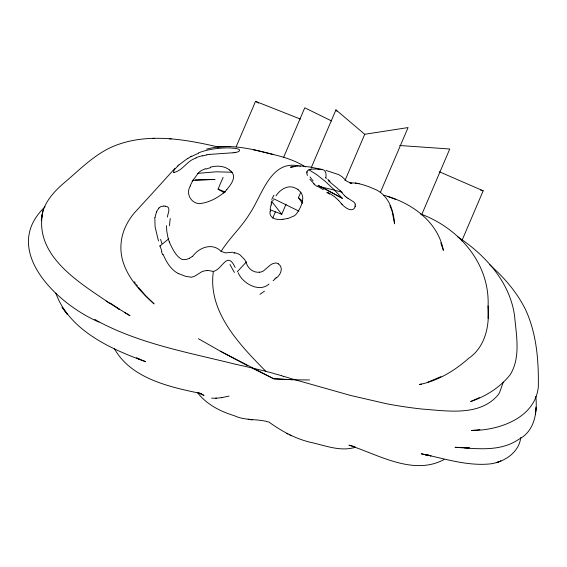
<?xml version="1.0" encoding="UTF-8"?>
<svg xmlns="http://www.w3.org/2000/svg" width="567" height="567" viewBox="0 0 567 567"><rect width="100%" height="100%" fill="white"/><g stroke="black" fill="none" stroke-linecap="round" stroke-linejoin="round"><path stroke-width="0.85" d="M421.458 384.043L419.545 384.504C438.22 380.818 454.713 370.648 468.824 358.216C485.465 346.728 489.612 325.586 488.095 306.619L488.102 305.918C489.824 263.187 458.873 228.019 420.381 213.858M488.102 305.918L488.074 318.321M306.541 172.574L307.42 175.543M342.348 198.308L320.993 186.819L342.348 198.308L334.473 190.151A4.983 4.508 -36 0 0 334.261 190.08L323.091 187.401M535.822 396.312C537.502 412.294 534.617 431.218 518.805 439.319C500.122 452.175 476.266 448.603 455.025 447.285L468.923 447.774M536.056 407.141L535.376 414.697L535.935 408.587M154.826 217.487L155.082 226.793L158.476 241.018M520.789 437.412C519.131 452.388 504.453 462.027 490.441 463.877C466.917 466.301 444.032 458.419 421.288 453.798L431.062 455.882L425.158 454.741L429.184 455.202M235.128 267.426C227.006 250.097 222.64 269.474 213.355 271.409C207.501 311.864 239.919 344.956 265.888 371.399L266.029 371.456A6.081 5.5 -36 0 0 266.462 371.555L266.958 371.661A17.35 15.685 -36 0 1 267.298 371.732L272.77 373.136A14.572 13.176 -36 0 1 273.889 373.504L274.166 373.618A13.14 11.879 -36 0 0 275.201 373.951L275.633 374.071A4.097 3.707 -36 0 0 276.037 374.156A3.756 3.395 -36 0 1 276.413 374.22L281.069 375.538M42.638 212.802C34.14 256.312 79.912 282.862 110.196 303.593M43.099 210.322L41.306 220.485C41.908 205.119 52.412 192.971 63.497 183.41C78.161 171.114 91.719 157.002 108.999 148.313C143.267 131.835 183.07 138.795 218.6 147.087M167.357 217.111C167.747 213.532 171.652 206.622 165.309 206.239M503.319 382.115L499.612 392.414A24.629 22.269 -36 0 1 498.039 394.979C479.484 416.738 447.15 410.813 421.834 409.041A501.83 453.692 -36 0 1 386.843 403.817L350.626 395.461L295.464 379.869L273.769 378.799L252.145 368.054M271.083 205.141L271.841 203.071M355.226 206.657C352.794 213.334 344.828 207.671 341.951 204.276M224.107 192.688L218.061 189.158L223.086 177.4M236.134 146.818L255.547 101.337L300.439 119.084M283.677 157.215L304.762 107.815L331.624 120.977M272.713 218.153L275.392 211.881M270.303 209.804L281.728 214.326L286.08 204.134M302.495 203.312L298.455 197.685L300.801 192.199M311.177 167.889L335.947 109.863L364.73 134.28L408.07 127.568L380.287 192.645M344.984 180.54L364.73 134.28M421.635 214.858L449.751 148.993L399.657 145.506M461.765 240.989L483.183 190.81L439.375 171.773M190.356 185.955C186.26 192.142 189.406 200.64 196.281 203.064A8.016 5.989 -9.1 0 0 199.024 203.617C207.961 202.972 216.509 198.549 223.419 193.021M156.464 211.909L158.526 208.543M272.84 200.931L273.386 199.91M193.68 179.37L198.762 172.488A18.314 12.318 0.4 0 1 201.682 170.44L205.481 168.64M192.56 256.525C198.847 247.425 212.497 242.293 221.102 251.415C229.429 238.041 241.407 227.374 249.579 213.872C262.223 195.509 270.7 158.299 300.319 166.337M306.882 171.517L307.768 170.518A76.694 19.009 33.6 0 1 311 169.242M275.938 195.906C280.006 189.662 287.965 184.232 295.442 188.159A20.908 12.431 -12.4 0 1 298.015 189.534M226.786 189.555C230.79 184.814 237.134 176.84 231.017 171.305M237.24 271.756L246.439 261.883M45.055 206.813C-0.716 249.997 58.401 304.968 98.97 322.063M174.771 168.541C161.404 183.339 148.008 198.138 134.464 212.781C127.32 221.286 122.153 231.62 121.14 242.789C118.482 267.73 136.739 288.539 154.096 303.891L145.747 295.783L138.476 287.405M158.987 208.032L160.39 206.898A4.274 3.331 -32.3 0 1 161.389 206.423L163.764 206.112M177.832 165.989C176.309 167.811 173.268 169.951 173.601 172.382M276.15 278.092C280.63 275.03 283.854 267.581 278.376 263.882M179.087 164.841L187.812 158.278M159.731 246.149L168.711 238.856M274.967 279.127L273.103 280.693M268.985 284.032C259.275 293.004 242.322 283.273 238.168 272.649M444.039 459.568C413.187 476.067 378.38 454.621 348.925 445.159L354.623 446.562M440.977 376.616L427.688 382.215M190.533 156.648L191.497 156.116M479.328 397.644L470.681 401.542C485.954 396.34 500.356 387.268 510.35 374.503C520.924 356.934 516.239 335.09 514.588 315.876C509.924 282.019 485.416 255.086 457.81 236.878M189.732 258.268L185.827 259.58L182.652 259.488A6.769 5.401 41.1 0 1 180.845 258.793C175.997 255.71 173.353 250.274 170.823 245.305A51.25 51.037 -40 0 1 170.072 243.697L169.391 241.911M196.147 158.101C187.259 160.355 183.12 170.213 174.367 172.389M198.45 152.892C207.033 149.539 216.268 148.221 225.446 147.93C227.402 147.746 244.405 148.022 238.388 151.694A22.467 3.877 1.9 0 1 235.851 152.36M497.62 462.197L500.959 460.999L496.217 462.693M355.629 447.15C341.554 451.793 326.776 446.144 313.048 442.884C296.825 439.545 282.359 431.693 269.063 422.153C257.872 418.489 245.178 420.99 234.079 415.604C220.499 411.557 207.189 404.64 198.152 393.463M202.348 155.982L206.842 154.89M287.767 218.586L294.252 215.857A11.184 7.704 -10.3 0 0 294.833 215.41A13.317 9.228 -10 0 0 296.421 213.865C299.745 209.336 302.565 203.801 302.792 198.089A29.271 17.988 -19.1 0 0 300.957 192.567L297.98 189.555M229.033 396.078L221.449 397.701M210.428 167.13C216.821 165.458 224.227 165.727 229.557 170.022M206.544 149.164C228.777 143.104 251.932 148.859 273.563 154.578C284.641 157.215 295.705 160.766 305.393 166.882M310.858 169.136L317.18 169.023M234.986 152.495L235.773 152.353M298.299 165.883L290.439 167.208L295.761 166.372M209.684 154.394L232.895 152.778M197.677 173.36L216.218 171.801L232.172 172.255M221.817 397.609L215.495 398.31L216.7 398.268L211.597 398.154M192.248 180.391L215.056 179.434L195.232 179.909M479.88 429.637L471.425 430.481C498.577 430.651 535.05 418.219 538.31 387.084C538.77 361.434 536.758 334.806 526.211 311.085C517.678 293.011 504.382 277.632 489.441 264.548M152.842 138.405L154.642 138.284M217.671 146.973L230.266 146.513M259.573 272.203C252.641 272.89 247.481 267.95 245.794 261.557A14.763 10.511 79.5 0 0 244.398 259.296L240.11 254.966A15.224 10.886 82.4 0 0 238.792 254.101L234.178 252.464M464.586 447.902L469.441 447.753M207.146 270.445L202.398 271.366L194.573 276.285L191.49 277.22L185.884 276.413L178.201 273.5M283.599 376.325L295.201 379.819L309.554 379.961M213.355 271.409L209.726 270.778A25.047 10.603 -26.1 0 0 207.189 270.402M169.285 138.787L171.234 138.858M392.081 211.165L394.568 223.795C393.618 209.698 387.934 193.701 373.412 188.669C365.913 185.253 357.876 182.751 349.782 182.815L351.894 183.474L346.898 181.305L341.944 176.649L338.754 174.636L326.032 170.44M292.622 379.741L273.769 378.799L220.435 351.207M299.752 165.826L310.029 167.031L321.893 169.434M232.548 252.202L225.744 252.896L221.102 251.415M253.619 368.415L253.662 368.422A3.714 3.359 -36 0 1 253.881 368.451L265.342 371.151A2.388 2.155 -36 0 1 265.803 371.335M319.065 169.292C325.26 168.81 326.698 172.283 325.862 177.521M235.553 364.234L252.102 367.948M248.162 419.247L252.322 419.956M235.092 364.156C188.74 352.554 140.694 344.091 98.169 321.383M359.081 183.651L355.24 182.935M253.435 368.387L253.321 368.366A17.719 16.025 -36 0 1 252.457 368.16L252.195 368.075M273.563 154.578L253.279 149.681M283.337 376.268L283.231 376.24A13.651 12.339 -36 0 1 282.628 376.077L282.082 375.914A13.19 11.921 -36 0 1 281.317 375.645L281.317 375.637M197.607 392.676L201.689 393.675C170.362 387.162 131.211 378.898 114.378 348.641M335.005 190.377L341.809 192.085A15.777 14.26 -36 0 1 342.248 192.213M320.029 186.536L320.979 186.812L318.144 185.359M480.639 190.065L483.183 190.81M197.436 392.676L204.049 395.546L202.78 394.519M383.866 195.246C411.032 202.525 437.738 221.123 443.394 250.373L440.772 242.86M321.156 186.982L321.291 187.032A9.207 8.321 -36 0 0 321.624 187.124L322.162 187.252A6.365 5.755 -36 0 0 322.538 187.323L322.765 187.351A4.366 3.948 -36 0 1 322.992 187.379M395.716 199.421L387.856 196.536M218.061 189.158L225.411 192.064M273.599 198.733L298.88 211.115M286.441 433.365L287.916 434.095M289.744 434.96L291.424 435.782M318.059 185.423L321.078 186.947M137.058 358.025L139.269 359.166L136.505 358.011L145.719 361.696C111.153 349.329 69.153 330.398 55.842 293.174M334.636 190.236L325.33 181.426L316.74 174.643L308.951 169.795M247.673 365.758L223.32 352.851L198.429 338.74M323.339 189.683L317.626 186.345M255.547 101.337L258.573 103.109M327.832 192.27L334.374 196.572L338.542 200.335M124.442 312.339L129.992 315.684L106.086 301.063M94.767 319.327L97.489 320.972M347.932 198.287L353.943 202.086L355.41 204.077M116.299 307.271L119.467 309.426L110.445 303.161M346.572 197.33L345.764 196.699M314.21 183.892L309.816 179.236M298.455 197.685L302.473 201.094M328.435 180.802L340.15 190.64M344.708 195.75L343.595 194.601A41.398 7.201 32.4 0 1 343.063 193.992L341.157 191.766A41.185 6.357 34.5 0 0 340.214 190.675M341.306 203.546L339.364 201.25A52.596 9.745 30.5 0 0 338.577 200.349M272.096 201.866L281.728 214.326M134.351 281.806L135.385 283.209M136.413 284.606L137.448 286.002M335.947 109.863L336.954 111.274M163.126 254.37C165.84 260.82 169.413 267.248 175.104 271.536A15.139 9.235 30.8 0 0 178.215 273.464M389.933 205.566L391.776 210.371M161.864 251.209L159.958 245.766M166.478 225.694L166.833 231.556L167.924 237.318A45.395 45.169 -36.8 0 0 169.32 241.932M270.048 211.569C268.949 217.189 274.952 219.755 279.659 219.45A17.435 10.27 -11.8 0 0 283.004 219.351M271.763 199.471A59.124 44.006 3.8 0 1 273.96 195.197M271.061 203.057A46.069 29.987 -16 0 1 271.983 200.867M270.161 209.577A42.447 25.635 -23.6 0 1 271.04 205.148M270.317 211.512A50.052 30.632 -21.5 0 1 270.494 209.521M287.717 218.43A18.831 11.375 -12.1 0 1 283.025 219.202M347.982 198.273A5.961 0.943 32.1 0 1 346.657 197.351M345.721 196.685A8.987 1.666 31.6 0 1 344.679 195.735M330.079 181.249A19.243 3.813 26.9 0 1 327.769 179.257M326.238 178.718A20.384 5.032 21.4 0 1 325.77 177.485M317.385 169.094A13.374 1.517 14 0 1 319.256 169.37M307.293 172.85A43.857 10.383 23.1 0 1 307.059 171.588M313.104 180.901A79.692 14.381 33.1 0 1 310.029 176.954M317.066 186.366A29.541 9.462 16.1 0 1 313.693 183.857M326.734 192.475A25.6 1.205 30.9 0 1 329.618 194.155M342.064 204.326A53.532 10.468 29.3 0 1 341.412 203.596M355.523 205.934A10.461 4.309 -41.6 0 1 355.381 206.579M355.119 204.318A13.431 4.919 -46.9 0 1 354.857 206.353M162.743 254.817A61.328 33.644 81.5 0 1 161.453 251.613M161.914 243.64A66.623 20.759 76.1 0 1 160.61 239.373M155.103 217.544A20.936 19.434 66.5 0 1 156.648 212.008M158.427 208.479A8.555 7.385 -28.3 0 1 158.888 207.954M163.778 206.027A14.82 12.644 -44.2 0 1 165.33 206.168M169.576 225.815A30.859 16.96 -88.5 0 1 170.277 218.543M192.426 256.277A21.596 18.073 -86.1 0 1 189.662 258.063M191.639 156.513A41.894 26.429 -34.3 0 1 198.485 153.324M187.897 158.441A45.877 32.432 -35.8 0 1 190.604 156.818M177.662 166.088A8.81 1.091 -38.8 0 1 178.945 164.898M173.977 172.651A13.601 1.984 -32.2 0 1 173.516 172.439M195.991 157.683A65.637 62.072 73.5 0 1 202.291 155.741M206.806 154.791A51.321 42.936 19.1 0 1 209.655 154.288M235.22 152.537A20.043 3.728 2.7 0 1 233.129 152.842M205.842 169.115A35.154 25.26 4.6 0 1 210.711 167.69M192.39 181.475A122.685 89.09 14.1 0 1 193.553 179.321M190.2 185.912A124.726 89.65 9.9 0 1 192.312 181.454M226.857 189.576A47.741 32.284 -4.8 0 1 223.504 193.063M229.592 170.001A25.331 16.089 -9.1 0 1 231.053 171.291M233.101 252.804A22.368 7.229 35.5 0 1 234.745 253.158M259.573 272.203A9.008 7.945 76.3 0 0 261.047 271.947L262.053 271.593A15.096 13.204 85.3 0 0 263.549 270.856L268.368 266.696A22.836 21.248 22.7 0 1 269.559 265.682L271.253 264.456A14.912 14.132 51.2 0 1 272.536 263.775L275.158 263.038A5.599 5.323 83.2 0 1 278.39 263.861M276.094 277.695A49.903 23.424 -55.5 0 1 274.931 278.723M264.463 291.169A57.395 7.279 -43.5 0 1 259.941 294.323M234.405 272.472A40.76 8.618 57.9 0 1 230.004 264.484M65.694 312.112L62.051 307.208L67.338 314.324L65.694 312.112"/></g></svg>
